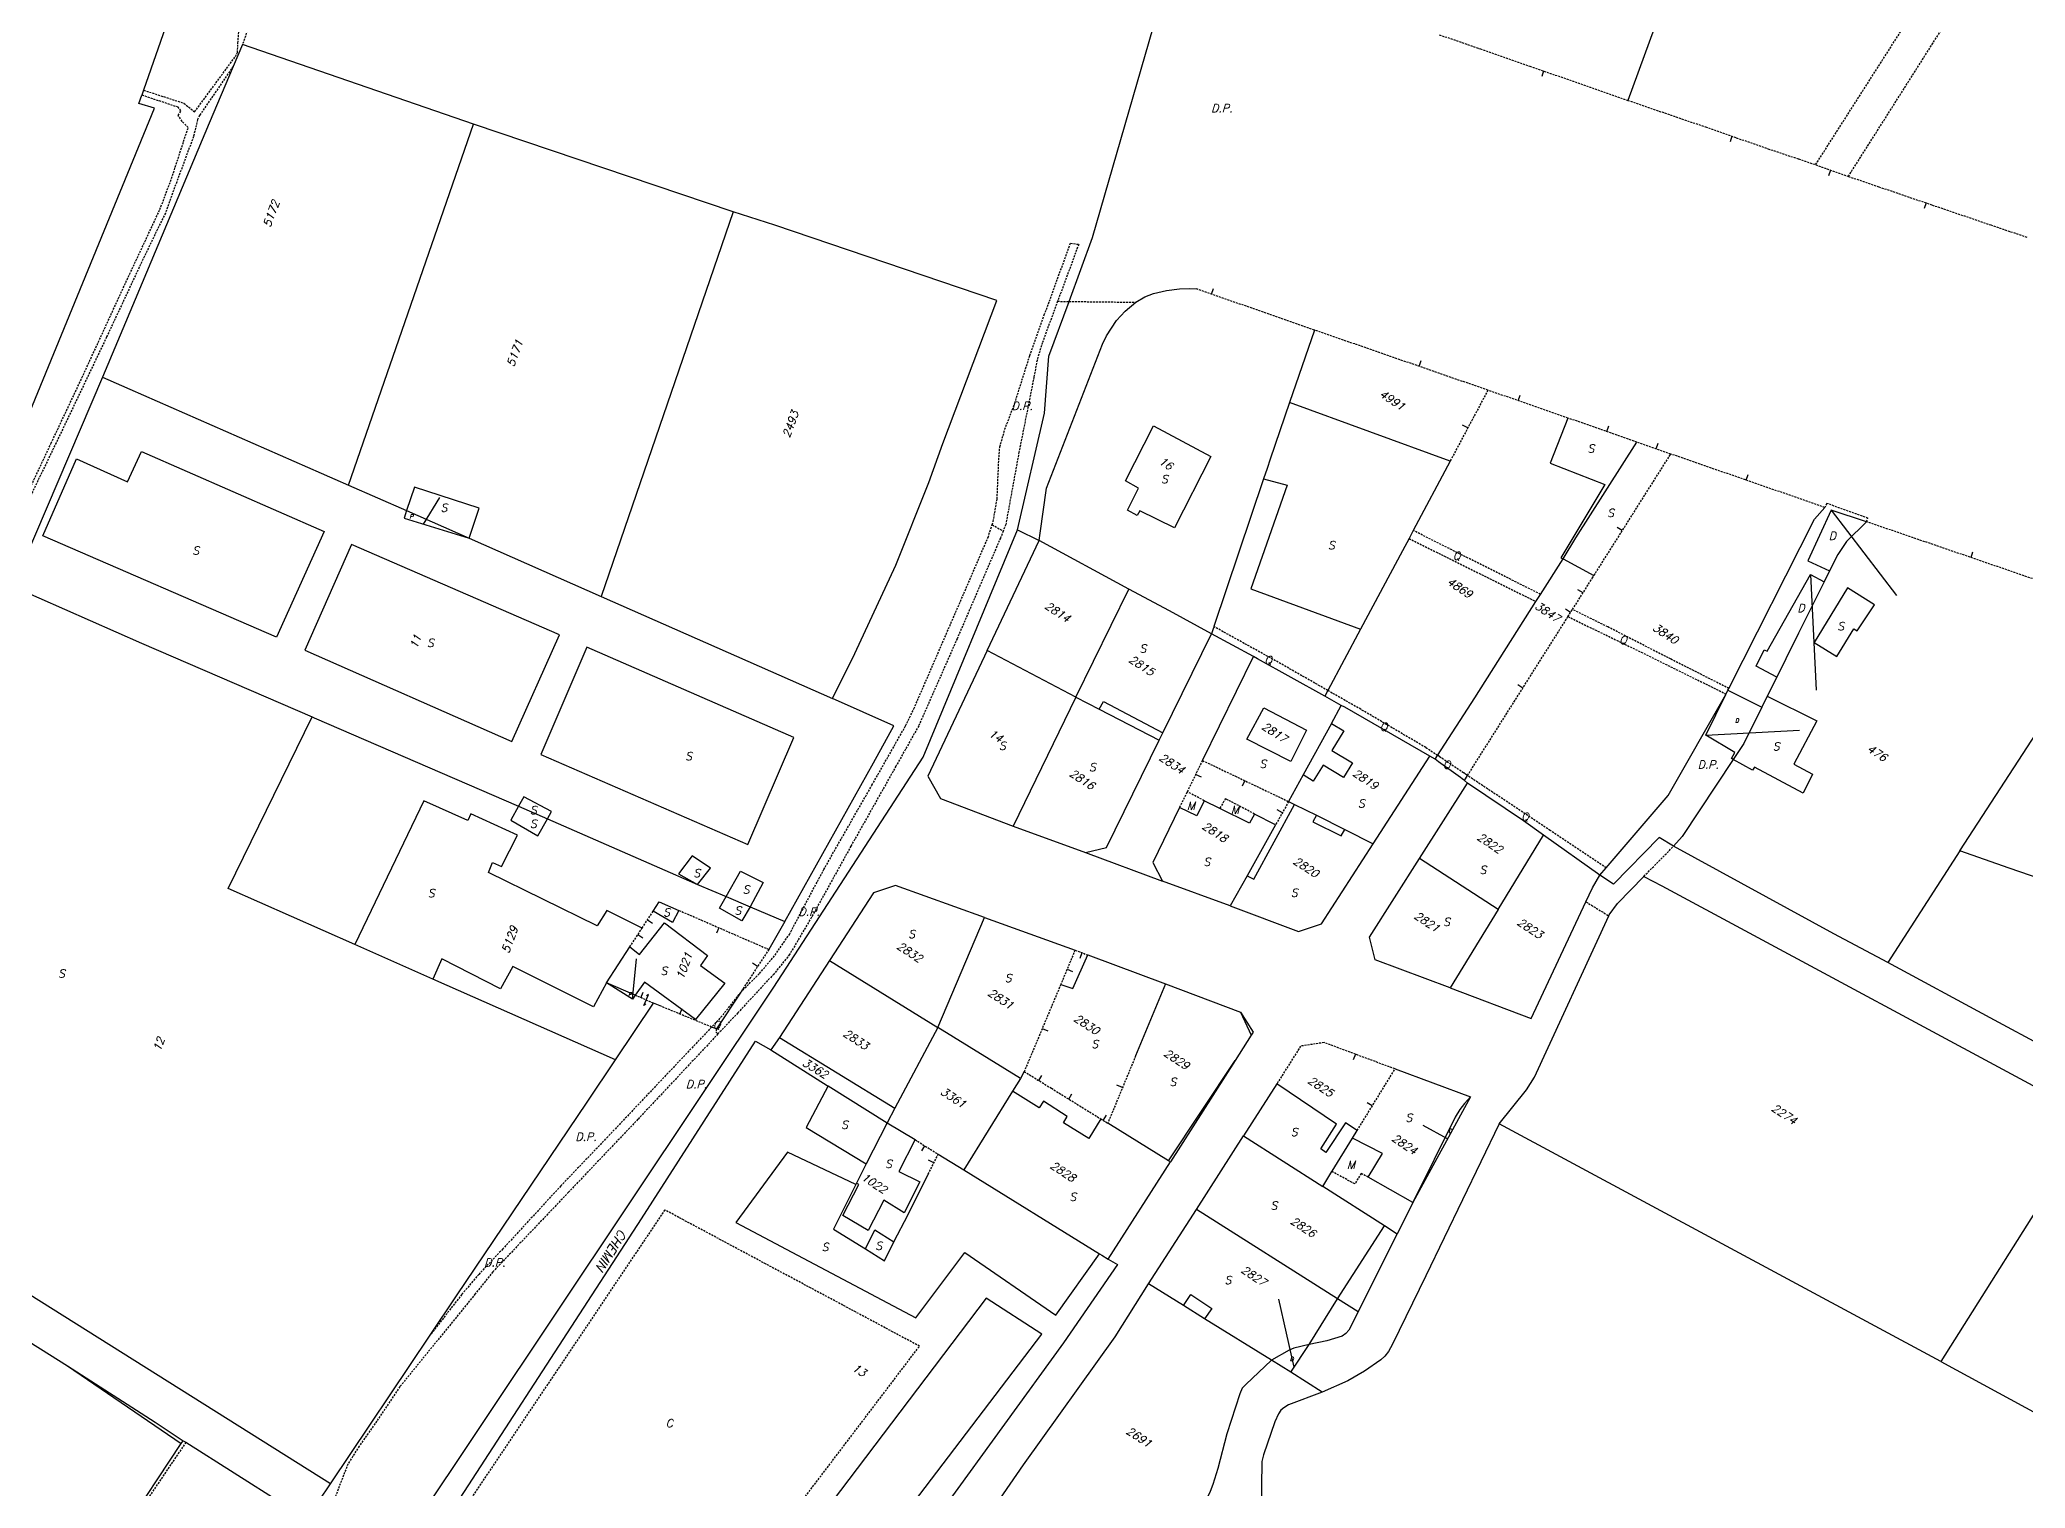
# Model space of a CAD drawing. Extents: x -334462 to -332769, y -29481 to -26664.
# Drawn here: x -333899.5 to -333651.3, y -27974.1 to -27793.1 of the extents above; entities that cross this region are included whole.
import ezdxf
from ezdxf.enums import TextEntityAlignment as Align

# ---------------------------------------------------------------- set-up
doc = ezdxf.new("R2010")
doc.units = 0
doc.header["$MEASUREMENT"] = 0
doc.linetypes.add('HIDDEN', pattern=[0.375, 0.25, -0.125])
for name, color, linetype in [('17', 7, 'CONTINUOUS'), ('18', 7, 'CONTINUOUS'), ('19', 7, 'CONTINUOUS'), ('DP$DIVIDING$LINE', 7, 'CONTINUOUS'), ('EASEMENT$BOUNDA$', 7, 'CONTINUOUS'), ('ENC$$ST$$A$$TEXT', 7, 'CONTINUOUS'), ('ENCRO$$AREA$TEXT', 7, 'CONTINUOUS'), ('ENCROACHED$WALL', 7, 'CONTINUOUS'), ('MAP$SHEET$BOUND$', 7, 'CONTINUOUS'), ('PARCEL$BOUNDARY', 7, 'CONTINUOUS'), ('PARCEL$NUMBER', 7, 'CONTINUOUS'), ('SECTION$$A$', 7, 'CONTINUOUS'), ('STREET$TEXT', 7, 'CONTINUOUS'), ('STRUC$$FOOTPRINT', 7, 'CONTINUOUS')]:
    doc.layers.add(name, color=color, linetype=linetype)
doc.styles.add('ITALICT', font='ITALICT', dxfattribs={"height": 0.2})

# ---------------------------------------------------------------- blocks, each defined once
blk = doc.blocks.new('HOOK')
at = {"layer": '19', "color": 7, "linetype": 'Continuous'}
for p, q in [((0, 0.75), (-0.17, 0.5)), ((0, 0), (0, 0.75)), ((0, -0.75), (0, 0)), ((0.17, -0.5), (0, -0.75))]:
    blk.add_line(p, q, dxfattribs=at)

msp = doc.modelspace()

# ---------------------------------------------------------------- linework, layer by layer
at = {"layer": '17', "color": 1, "linetype": 'Continuous'}
for p, q in [((-333754.98, -27884.9), (-333754.31, -27885.22)), ((-333748.86, -27885.68), (-333749.18, -27886.35)), ((-333744.15, -27889.69), (-333744.8, -27889.33)), ((-333823.51, -27903.09), (-333822.88, -27903.5)), ((-333814.6, -27904.06), (-333814.9, -27904.74)), ((-333824.7, -27904.91), (-333824.08, -27905.32)), ((-333764.13, -27924.05), (-333764.83, -27923.76)), ((-333770.85, -27925.48), (-333770.45, -27924.84)), ((-333732.91, -27926.34), (-333733.55, -27925.94)), ((-333788.87, -27931.31), (-333789.27, -27931.94))]:
    msp.add_line(p, q, dxfattribs=at)
at = {"layer": '18', "color": 1, "linetype": 'Continuous'}
for p, q in [((-333711.49, -27796.97), (-333711.73, -27797.67)), ((-333687.95, -27805.12), (-333688.19, -27805.83)), ((-333675.62, -27809.35), (-333675.87, -27810.06)), ((-333663.69, -27813.46), (-333663.93, -27814.17)), ((-333753.02, -27824.87), (-333752.77, -27824.16)), ((-333727.05, -27833.89), (-333726.8, -27833.18)), ((-333714.67, -27838.19), (-333714.43, -27837.48)), ((-333720.97, -27841.59), (-333721.64, -27841.24)), ((-333703.58, -27842.05), (-333703.33, -27841.34)), ((-333697.42, -27844.21), (-333697.17, -27843.5)), ((-333686.16, -27848.12), (-333685.91, -27847.41)), ((-333701.66, -27854.43), (-333702.29, -27854.03)), ((-333658.07, -27857.79), (-333657.83, -27857.08)), ((-333706.57, -27862.21), (-333707.2, -27861.81)), ((-333708.12, -27864.66), (-333708.75, -27864.26)), ((-333714.09, -27874.11), (-333714.73, -27873.71)), ((-333769.21, -27907.19), (-333769.47, -27907.89)), ((-333809.74, -27908.9), (-333810.37, -27908.49)), ((-333771.06, -27909.26), (-333770.37, -27909.55)), ((-333824.34, -27912.81), (-333824.04, -27912.13)), ((-333819.47, -27914.85), (-333819.19, -27914.15)), ((-333774.16, -27916.67), (-333773.47, -27916.96)), ((-333735.01, -27919.88), (-333735.28, -27920.58)), ((-333774.6, -27923.15), (-333774.21, -27922.52)), ((-333766.54, -27928.14), (-333766.14, -27927.5)), ((-333787.71, -27933.47), (-333788.39, -27933.13))]:
    msp.add_line(p, q, dxfattribs=at)
at = {"layer": 'DP$DIVIDING$LINE', "color": 30, "linetype": 'HIDDEN'}
for p, q in [((-333772.24, -27825.76), (-333770.82, -27825.78)), ((-333770.82, -27825.78), (-333762.45, -27825.88))]:
    msp.add_line(p, q, dxfattribs=at)
at = {"layer": 'DP$DIVIDING$LINE', "color": 2, "linetype": 'HIDDEN'}
for p, q in [((-333780.42, -27853.68), (-333779.05, -27854.48)), ((-333698.96, -27897.64), (-333695.26, -27893.88)), ((-333706.2, -27900.83), (-333703.36, -27902.57))]:
    msp.add_line(p, q, dxfattribs=at)
for points in [[(-333886.49, -27799.37), (-333881.46, -27801), (-333880.12, -27802.08), (-333875.02, -27795.15), (-333874.77, -27794.68), (-333874.7, -27793.5), (-333874.58, -27791.69), (-333874.96, -27790.49), (-333874.43, -27789.88), (-333874.03, -27791.14), (-333872.21, -27787.32), (-333870.6, -27784.21), (-333869.87, -27784.46), (-333872.92, -27790.13), (-333874.15, -27793.68)], [(-333875.31, -27796.41), (-333879.5, -27802.51), (-333879.75, -27803.04), (-333880.26, -27805.17), (-333882.36, -27810.84), (-333883.78, -27814.73), (-333886.73, -27820.83), (-333891.12, -27830.22), (-333897.43, -27843.45), (-333901.35, -27851.58)], [(-333901.79, -27851.46), (-333898.06, -27843.51), (-333894.2, -27835.32), (-333888.57, -27823.07), (-333884.46, -27814.29), (-333883, -27810.4), (-333880.93, -27804.05), (-333881.68, -27803.27), (-333882.17, -27802.52), (-333881.83, -27801.96), (-333882.16, -27801.51), (-333886.71, -27800)], [(-333780.42, -27853.68), (-333780.29, -27853.29), (-333779.81, -27850.49), (-333779.6, -27845.59), (-333779.47, -27843.96), (-333778.84, -27841.76), (-333777.6, -27838.5), (-333775.72, -27832.54), (-333773.91, -27827.47), (-333773.28, -27825.75), (-333770.63, -27818.5), (-333769.61, -27818.64), (-333772.24, -27825.76)], [(-333772.24, -27825.76), (-333774.16, -27830.94), (-333774.82, -27833.14), (-333775.21, -27835.27), (-333777.08, -27844.63), (-333778.73, -27853.68), (-333779.05, -27854.48)], [(-333671.14, -27853.31), (-333670.95, -27852.89), (-333676.08, -27851.02), (-333676.35, -27851.52)], [(-333779.05, -27854.48), (-333779.39, -27855.35), (-333784.81, -27867.94), (-333789.61, -27878.82), (-333792.45, -27883.86), (-333798.08, -27893.86), (-333802.83, -27902.44), (-333805.75, -27907.41), (-333807.73, -27909.85), (-333812.22, -27914.71), (-333814.7, -27917.34)], [(-333811.86, -27912.12), (-333809.5, -27909.78), (-333807.57, -27907.48), (-333805.77, -27904.89), (-333801.48, -27896.8), (-333795.45, -27886.24), (-333791.24, -27878.82), (-333790.21, -27876.69), (-333783.97, -27862.29), (-333780.94, -27855.27), (-333780.42, -27853.68)], [(-333815.49, -27916.48), (-333820.96, -27922.24), (-333828.48, -27930.2), (-333834.35, -27936.34), (-333841.6, -27944.22), (-333844.61, -27947.39), (-333846.73, -27949.9), (-333850.68, -27954.99)], [(-333814.9, -27916.72), (-333814.95, -27917.09), (-333814.7, -27917.34)], [(-333814.7, -27917.34), (-333818.61, -27921.51), (-333824.7, -27928), (-333833.38, -27937.12), (-333842.84, -27947.08), (-333845.04, -27949.83), (-333854.45, -27961.42), (-333857.35, -27965.74), (-333859.55, -27968.87), (-333860.97, -27971.11), (-333864.02, -27979.07), (-333866.38, -27983.48), (-333870.93, -27991.51), (-333871.62, -27992.59), (-333872.28, -27993.48), (-333873.47, -27994.6), (-333880.5, -28001.02), (-333881.66, -28001.8)]]:
    msp.add_lwpolyline(points, dxfattribs=at)
at = {"layer": 'EASEMENT$BOUNDA$', "color": 3, "linetype": 'HIDDEN'}
for p, q in [((-333711.88, -27862.39), (-333727.79, -27854.42)), ((-333728.32, -27855.41), (-333712.45, -27863.28)), ((-333753.93, -27888.19), (-333756.04, -27887.06)), ((-333881.22, -27968.38), (-333891.01, -27982.92))]:
    msp.add_line(p, q, dxfattribs=at)
for points in [[(-333688.34, -27874.15), (-333695.57, -27870.5), (-333703.47, -27866.46), (-333707.88, -27864.28)], [(-333738.47, -27874.42), (-333744.34, -27871.06), (-333752.72, -27866.42)], [(-333708.45, -27865.18), (-333699.32, -27869.61), (-333688.71, -27874.85)], [(-333724.75, -27882.53), (-333726.23, -27881.54), (-333734.35, -27876.76), (-333738.47, -27874.42)], [(-333721.01, -27885.04), (-333721.27, -27884.85), (-333721.5, -27884.7), (-333724.3, -27882.82), (-333724.51, -27882.68), (-333724.75, -27882.53)], [(-333703.67, -27896.58), (-333710.66, -27891.91), (-333721.01, -27885.04)], [(-333747.62, -27889.85), (-333751.28, -27887.93), (-333751.97, -27889.16)], [(-333811.86, -27912.12), (-333814.21, -27915.1), (-333815.49, -27916.48)], [(-333733.41, -27935.23), (-333734.29, -27934.78), (-333735.11, -27936.08), (-333737.96, -27934.54)], [(-333818.74, -27994.86), (-333789.51, -27956.37), (-333821.35, -27939.34), (-333846.67, -27977.03)]]:
    msp.add_lwpolyline(points, dxfattribs=at)
at = {"layer": 'ENC$$ST$$A$$TEXT', "color": 1, "linetype": 'Continuous'}
for p, q in [((-333851.51, -27853.6), (-333849.48, -27850.28)), ((-333691.23, -27879.99), (-333679.51, -27879.38)), ((-333825.4, -27913.01), (-333824.89, -27907.94)), ((-333723.5, -27930.45), (-333726.54, -27928.79)), ((-333742.69, -27958.99), (-333744.59, -27950.5))]:
    msp.add_line(p, q, dxfattribs=at)
at = {"layer": 'ENCRO$$AREA$TEXT', "color": 5, "linetype": 'Continuous'}
for p, q in [((-333675.57, -27851.87), (-333667.37, -27862.53)), ((-333678.13, -27859.91), (-333677.41, -27874.37))]:
    msp.add_line(p, q, dxfattribs=at)
at = {"layer": 'ENCROACHED$WALL', "color": 5, "linetype": 'Continuous'}
for points in [[(-333671.14, -27853.31), (-333675.57, -27851.87), (-333678.47, -27858.2), (-333675.74, -27859.45)], [(-333682.36, -27872.75), (-333684.93, -27871.38), (-333683.91, -27869.32), (-333683.54, -27869.48), (-333678.13, -27859.91), (-333676.43, -27860.84)]]:
    msp.add_lwpolyline(points, dxfattribs=at)
at = {"layer": 'MAP$SHEET$BOUND$', "color": 6, "linetype": 'Continuous'}
msp.add_line((-333777.28, -27854.34), (-333774.55, -27855.67), dxfattribs=at)
for points in [[(-333770.82, -27825.78), (-333767.89, -27817.8), (-333743.01, -27731.7), (-333743.4, -27727.81)], [(-333777.28, -27854.34), (-333773.87, -27839.74), (-333773.33, -27832.6), (-333770.82, -27825.78)], [(-333873.31, -28010.77), (-333862.22, -27993.1), (-333807.7, -27911.49), (-333789.07, -27882.74), (-333777.28, -27854.34)], [(-333695.26, -27893.88), (-333697.03, -27892.78), (-333702.77, -27898.61), (-333704.46, -27897.49)]]:
    msp.add_lwpolyline(points, dxfattribs=at)
at = {"layer": 'PARCEL$BOUNDARY', "color": 7, "linetype": 'Continuous'}
for p, q in [((-333683.8, -27753.74), (-333700.98, -27800.64)), ((-333874.15, -27793.68), (-333875.31, -27796.41)), ((-333845.26, -27803.63), (-333874.15, -27793.68)), ((-333886.49, -27799.37), (-333886.71, -27800)), ((-333860.89, -27848.73), (-333845.26, -27803.63)), ((-333812.81, -27814.56), (-333845.26, -27803.63)), ((-333812.81, -27814.56), (-333829.29, -27862.64)), ((-333740.15, -27829.35), (-333743.24, -27838.4)), ((-333891.62, -27835.24), (-333902.79, -27861.4)), ((-333891.62, -27835.24), (-333860.89, -27848.73)), ((-333723.18, -27845.74), (-333727.79, -27854.42)), ((-333860.89, -27848.73), (-333853.62, -27851.93)), ((-333746.5, -27847.94), (-333752.72, -27866.42)), ((-333853.62, -27851.93), (-333845.81, -27855.37)), ((-333727.79, -27854.42), (-333728.32, -27855.41)), ((-333845.81, -27855.37), (-333829.29, -27862.64)), ((-333781.05, -27869.39), (-333774.55, -27855.67)), ((-333711.88, -27862.39), (-333709.07, -27857.95)), ((-333675.74, -27859.45), (-333676.43, -27860.84)), ((-333829.29, -27862.64), (-333800.38, -27875.41)), ((-333769.98, -27875.24), (-333763.34, -27861.74)), ((-333712.45, -27863.28), (-333711.88, -27862.39)), ((-333659.45, -27894.46), (-333639.74, -27864.08)), ((-333759.11, -27879.71), (-333753.03, -27867.32)), ((-333734.38, -27866.76), (-333738.47, -27874.42)), ((-333769.98, -27875.24), (-333781.05, -27869.39)), ((-333754.14, -27883.16), (-333747.74, -27870.18)), ((-333738.47, -27874.42), (-333738.85, -27875.12)), ((-333688.46, -27874.38), (-333688.34, -27874.15)), ((-333682.36, -27872.75), (-333683.54, -27875.11)), ((-333769.98, -27875.24), (-333777.8, -27891.36)), ((-333769.98, -27875.24), (-333767.06, -27876.74)), ((-333767.06, -27876.74), (-333759.56, -27880.61)), ((-333737.99, -27878.52), (-333736.78, -27876.27)), ((-333683.54, -27875.11), (-333684.22, -27876.48)), ((-333759.56, -27880.61), (-333759.11, -27879.71)), ((-333737.99, -27878.52), (-333741.55, -27884.97)), ((-333741.55, -27884.97), (-333743.37, -27888.29)), ((-333732.8, -27893.56), (-333725.73, -27882.61)), ((-333725.06, -27883.01), (-333724.75, -27882.53)), ((-333727.02, -27895.42), (-333721, -27885.99)), ((-333721.4, -27885.65), (-333721.01, -27885.04)), ((-333839.65, -27888.88), (-333836.03, -27890.46)), ((-333743.37, -27888.29), (-333742.63, -27888.66)), ((-333742.63, -27888.66), (-333739.89, -27890.01)), ((-333777.8, -27891.36), (-333768.74, -27894.67)), ((-333744.99, -27891.2), (-333748.55, -27897.58)), ((-333739.89, -27890.01), (-333736.36, -27891.78)), ((-333736.36, -27891.78), (-333732.8, -27893.56)), ((-333768.74, -27894.67), (-333759.12, -27898.24)), ((-333717.16, -27901.77), (-333711.51, -27892.48)), ((-333659.45, -27894.46), (-333668.48, -27908.43)), ((-333717.16, -27901.77), (-333727.02, -27895.42)), ((-333704.46, -27897.49), (-333703.67, -27896.58)), ((-333817.26, -27898.68), (-333813.69, -27900.18)), ((-333750.67, -27901.33), (-333759.12, -27898.24)), ((-333748.55, -27897.58), (-333750.67, -27901.33)), ((-333813.69, -27900.18), (-333810.68, -27901.45)), ((-333810.68, -27901.45), (-333806.34, -27903.28)), ((-333717.16, -27901.77), (-333723.17, -27911.57)), ((-333806.34, -27903.28), (-333808.34, -27906.78)), ((-333787.22, -27916.55), (-333781.37, -27902.79)), ((-333781.37, -27902.79), (-333770.07, -27906.87)), ((-333850.34, -27910.48), (-333860.09, -27906.18)), ((-333828.64, -27910.94), (-333825.72, -27906.47)), ((-333800.75, -27908.14), (-333807.02, -27917.77)), ((-333800.75, -27908.14), (-333787.22, -27916.55)), ((-333768.48, -27907.46), (-333758.75, -27911.08)), ((-333827.5, -27920.57), (-333850.34, -27910.48)), ((-333825.07, -27912.49), (-333828.64, -27910.94)), ((-333811.86, -27912.12), (-333814.9, -27916.72)), ((-333758.75, -27911.08), (-333762.49, -27920.08)), ((-333758.75, -27911.08), (-333749.39, -27914.62)), ((-333827.5, -27920.57), (-333822.76, -27913.5)), ((-333821.71, -27913.93), (-333822.76, -27913.5)), ((-333814.9, -27916.72), (-333815.49, -27916.48)), ((-333787.22, -27916.55), (-333792.59, -27926.61)), ((-333776.88, -27922.9), (-333787.22, -27916.55)), ((-333807.02, -27917.77), (-333808.08, -27919.31)), ((-333807.02, -27917.77), (-333792.59, -27926.61)), ((-333748.03, -27917.5), (-333750.04, -27920.66)), ((-333776.42, -27922.03), (-333776.88, -27922.9)), ((-333750.04, -27920.66), (-333758.15, -27933.33)), ((-333730.07, -27921.72), (-333720.64, -27925.22)), ((-333800.94, -27923.84), (-333793.57, -27928.47)), ((-333777.87, -27924.49), (-333783.96, -27934.32)), ((-333776.88, -27922.9), (-333777.87, -27924.49)), ((-333744.83, -27923.56), (-333749.01, -27930.06)), ((-333792.59, -27926.61), (-333793.57, -27928.47)), ((-333793.57, -27928.47), (-333796.16, -27933.57)), ((-333793.57, -27928.47), (-333790.07, -27930.55)), ((-333758.39, -27933.19), (-333765.97, -27928.49)), ((-333735.38, -27930.36), (-333734.79, -27929.4)), ((-333661.85, -27958.27), (-333717.07, -27928.58)), ((-333642.69, -27927.91), (-333661.85, -27958.27)), ((-333754.89, -27939.3), (-333749.01, -27930.06)), ((-333749.01, -27930.06), (-333739.1, -27936.39)), ((-333787.17, -27932.38), (-333783.96, -27934.32)), ((-333783.96, -27934.32), (-333767, -27944.82)), ((-333765.93, -27945.49), (-333758.15, -27933.33)), ((-333758.15, -27933.33), (-333758.39, -27933.19)), ((-333739.1, -27936.39), (-333737.96, -27934.54)), ((-333797.38, -27935.99), (-333797.47, -27936.16)), ((-333731.39, -27941.33), (-333739.1, -27936.39)), ((-333760.89, -27948.58), (-333754.89, -27939.3)), ((-333737.24, -27950.46), (-333754.89, -27939.3)), ((-333727.86, -27938.41), (-333729.79, -27942.35)), ((-333729.79, -27942.35), (-333731.39, -27941.33)), ((-333734.69, -27952.08), (-333729.79, -27942.35)), ((-333756.53, -27951.29), (-333760.89, -27948.58)), ((-333753.88, -27952.94), (-333756.53, -27951.29)), ((-333734.69, -27952.08), (-333737.24, -27950.46)), ((-333903.11, -27954.36), (-333896.01, -27958.81)), ((-333745.51, -27958.12), (-333753.88, -27952.94)), ((-333863.14, -27973.58), (-333850.68, -27954.99)), ((-333743.11, -27959.63), (-333745.51, -27958.12)), ((-333661.85, -27958.27), (-333639.36, -27970.5)), ((-333739.16, -27962.11), (-333743.11, -27959.63)), ((-333895.85, -27989.78), (-333881.79, -27968.55)), ((-333881.79, -27968.55), (-333881.54, -27968.18)), ((-333881.54, -27968.18), (-333881.22, -27968.38)), ((-333881.22, -27968.38), (-333869.12, -27976.04)), ((-333866.04, -27977.92), (-333863.14, -27973.58))]:
    msp.add_line(p, q, dxfattribs=at)
at = {"layer": 'PARCEL$BOUNDARY', "color": 2, "linetype": 'HIDDEN'}
for p, q in [((-333677.49, -27808.68), (-333649.82, -27765.37)), ((-333673.4, -27810.15), (-333645.88, -27766.77)), ((-333677.49, -27808.68), (-333673.4, -27810.15)), ((-333740.15, -27829.35), (-333754.86, -27824.22)), ((-333718.46, -27836.87), (-333740.15, -27829.35)), ((-333718.46, -27836.87), (-333723.18, -27845.74)), ((-333708.46, -27840.35), (-333718.46, -27836.87)), ((-333699.84, -27843.35), (-333708.46, -27840.35)), ((-333705.2, -27860.04), (-333695.6, -27844.85)), ((-333695.6, -27844.85), (-333699.84, -27843.35)), ((-333676.35, -27851.52), (-333695.6, -27844.85)), ((-333639.74, -27864.08), (-333671.14, -27853.31)), ((-333708.45, -27865.18), (-333707.88, -27864.28)), ((-333721.01, -27885.04), (-333708.45, -27865.18)), ((-333754.14, -27883.16), (-333756.04, -27887.06)), ((-333754.14, -27883.16), (-333743.37, -27888.29)), ((-333743.37, -27888.29), (-333744.99, -27891.2)), ((-333824.17, -27904.1), (-333822.79, -27901.98)), ((-333819.58, -27901.89), (-333808.34, -27906.78)), ((-333825.72, -27906.47), (-333824.17, -27904.1)), ((-333808.34, -27906.78), (-333811.86, -27912.12)), ((-333770.07, -27906.87), (-333771.85, -27911.16)), ((-333770.07, -27906.87), (-333768.48, -27907.46)), ((-333771.85, -27911.16), (-333776.42, -27922.03)), ((-333822.76, -27913.5), (-333825.07, -27912.49)), ((-333815.49, -27916.48), (-333821.71, -27913.93)), ((-333762.49, -27920.08), (-333765.97, -27928.49)), ((-333734.79, -27929.4), (-333730.07, -27921.72)), ((-333766.85, -27927.95), (-333765.97, -27928.49)), ((-333790.07, -27930.55), (-333787.17, -27932.38)), ((-333788.42, -27934.88), (-333787.17, -27932.38))]:
    msp.add_line(p, q, dxfattribs=at)
at = {"layer": 'PARCEL$BOUNDARY', "color": 7, "linetype": 'Continuous'}
for points in [[(-333923.3, -27777.13), (-333883.47, -27790.66), (-333886.49, -27799.37)], [(-333875.31, -27796.41), (-333878.32, -27803.48), (-333887.55, -27825.54), (-333891.62, -27835.24)], [(-333985.12, -27820.81), (-333909.94, -27846.02), (-333908.81, -27846.05), (-333907.11, -27845.94), (-333905.39, -27845.33), (-333904.92, -27845.11), (-333903.61, -27844.19), (-333902.7, -27843.35), (-333901.7, -27842.05), (-333885.13, -27801.63), (-333887.08, -27801.05), (-333886.71, -27800)], [(-333800.38, -27875.41), (-333797.59, -27869.77), (-333792.48, -27858.75), (-333788.36, -27848.42), (-333786.59, -27843.55), (-333779.85, -27825.67), (-333807.61, -27816.25), (-333812.81, -27814.56)], [(-333762.45, -27825.88), (-333761.34, -27825.22), (-333760.26, -27824.8), (-333758.64, -27824.4), (-333757.01, -27824.21), (-333755.72, -27824.17), (-333754.86, -27824.22)], [(-333774.55, -27855.67), (-333774.43, -27854.76), (-333773.64, -27849.11), (-333766.63, -27831.1), (-333766.14, -27830.09), (-333764.87, -27828.15), (-333763.82, -27827), (-333762.45, -27825.88)], [(-333743.24, -27838.4), (-333745.67, -27845.51), (-333746.06, -27846.67), (-333746.5, -27847.94)], [(-333709.07, -27857.95), (-333707.45, -27855.32), (-333699.84, -27843.35)], [(-333688.34, -27874.15), (-333677.65, -27852.98), (-333676.35, -27851.52)], [(-333671.14, -27853.31), (-333673.65, -27855.8), (-333674.73, -27857.41), (-333675.74, -27859.45)], [(-333728.32, -27855.41), (-333729.13, -27856.95), (-333734.38, -27866.76)], [(-333902.79, -27861.4), (-333886.75, -27868.48), (-333865.43, -27877.72)], [(-333676.43, -27860.84), (-333679.62, -27867.23), (-333681.23, -27870.47), (-333682.36, -27872.75)], [(-333724.75, -27882.53), (-333720.11, -27875.34), (-333712.45, -27863.28)], [(-333752.72, -27866.42), (-333752.78, -27866.58), (-333753.03, -27867.32)], [(-333781.05, -27869.39), (-333788.45, -27885.12), (-333786.9, -27887.92), (-333777.8, -27891.36)], [(-333703.67, -27896.58), (-333695.91, -27887.53), (-333688.73, -27874.9), (-333688.71, -27874.85)], [(-333688.71, -27874.85), (-333688.62, -27874.7), (-333688.46, -27874.38)], [(-333806.34, -27903.28), (-333795.25, -27883.45), (-333792.71, -27878.82), (-333800.38, -27875.41)], [(-333684.22, -27876.48), (-333686.48, -27881.02), (-333687.82, -27883.05)], [(-333860.09, -27906.18), (-333875.93, -27899.18), (-333865.43, -27877.72)], [(-333865.43, -27877.72), (-333865.18, -27877.83), (-333839.65, -27888.88)], [(-333768.74, -27894.67), (-333766.14, -27894.03), (-333759.56, -27880.61)], [(-333687.82, -27883.05), (-333694.17, -27892.67), (-333695.26, -27893.88)], [(-333757, -27889.02), (-333760.36, -27895.9), (-333759.12, -27898.24)], [(-333836.03, -27890.46), (-333820.66, -27897.18), (-333817.26, -27898.68)], [(-333750.67, -27901.33), (-333742.15, -27904.55), (-333739.24, -27903.56), (-333732.8, -27893.56)], [(-333629.03, -27904.94), (-333653.32, -27896.61), (-333659.45, -27894.46)], [(-333723.17, -27911.57), (-333732.54, -27908.08), (-333733.25, -27905.24), (-333727.02, -27895.42)], [(-333781.37, -27902.79), (-333792.51, -27898.78), (-333795.28, -27899.71), (-333800.75, -27908.14)], [(-333706.2, -27900.83), (-333705.37, -27899.07), (-333704.46, -27897.49)], [(-333703.36, -27902.57), (-333703.31, -27902.46), (-333702.25, -27901.04), (-333698.96, -27897.64)], [(-333698.96, -27897.64), (-333696.71, -27898.84), (-333642.69, -27927.91)], [(-333822.79, -27901.98), (-333822.04, -27900.82), (-333819.58, -27901.89)], [(-333723.17, -27911.57), (-333713.03, -27915.4), (-333706.2, -27900.83)], [(-333717.07, -27928.58), (-333713.63, -27924.34), (-333712.63, -27922.74), (-333703.36, -27902.57)], [(-333749.39, -27914.62), (-333747.78, -27917.11), (-333748.03, -27917.5)], [(-333853.35, -27985.87), (-333853.63, -27985.71), (-333824.26, -27940.44), (-333809.99, -27918.24), (-333808.08, -27919.31)], [(-333808.08, -27919.31), (-333801.06, -27923.77), (-333800.94, -27923.84)], [(-333850.68, -27954.99), (-333847.38, -27950.06), (-333831.05, -27925.88), (-333827.5, -27920.57)], [(-333720.64, -27925.22), (-333721.38, -27926.05), (-333721.96, -27926.8), (-333722.53, -27927.75), (-333727.86, -27938.41)], [(-333717.07, -27928.58), (-333726.22, -27947.57), (-333730.37, -27956.11), (-333730.89, -27957.02), (-333731.33, -27957.6), (-333731.83, -27958.08), (-333733.87, -27959.5), (-333735.95, -27960.68), (-333739.16, -27962.11)], [(-333737.96, -27934.54), (-333737.92, -27934.49), (-333735.38, -27930.36)], [(-333796.16, -27933.57), (-333796.24, -27933.73), (-333797.38, -27935.99)], [(-333797.47, -27936.16), (-333797.58, -27936.39), (-333800.25, -27941.74), (-333796.24, -27944.2)], [(-333792.7, -27943.31), (-333790.93, -27939.89), (-333788.42, -27934.88)], [(-333796.24, -27944.2), (-333793.88, -27945.71), (-333792.7, -27943.31)], [(-333765.93, -27945.49), (-333764.75, -27946.15), (-333771.49, -27955.94), (-333786.28, -27976.27), (-333798.44, -27991.87)], [(-333767, -27944.82), (-333766.73, -27944.99), (-333765.93, -27945.49)], [(-333782.34, -27979.84), (-333780.68, -27977.23), (-333776.49, -27971.22), (-333765.04, -27955.2), (-333760.89, -27948.58)], [(-333734.69, -27952.08), (-333735.85, -27954.36), (-333736.21, -27954.78), (-333736.66, -27955.1), (-333738.58, -27955.68), (-333740.81, -27956.17)], [(-333740.81, -27956.17), (-333742.71, -27956.61), (-333743.32, -27956.85), (-333745.51, -27958.12)], [(-333896.01, -27958.81), (-333885.05, -27965.88), (-333881.54, -27968.18)], [(-333745.51, -27958.12), (-333748.73, -27961.14), (-333749.16, -27961.63), (-333749.46, -27962.31), (-333751.11, -27967.31), (-333752.22, -27971.65), (-333752.84, -27973.65), (-333753.17, -27974.55), (-333754.52, -27977.28), (-333755.47, -27978.81), (-333756.1, -27979.64), (-333756.88, -27980.48), (-333757.61, -27981.05), (-333758.68, -27981.67), (-333759.19, -27981.82), (-333759.79, -27981.81), (-333778.45, -27977.41), (-333779.04, -27977.39), (-333779.43, -27977.46), (-333779.89, -27977.71), (-333782.34, -27979.84)], [(-333739.16, -27962.11), (-333743.39, -27963.71), (-333743.98, -27964.06), (-333744.33, -27964.38), (-333744.63, -27964.83), (-333745.08, -27965.81), (-333746.52, -27969.97), (-333746.72, -27970.79), (-333746.78, -27977.01)]]:
    msp.add_lwpolyline(points, dxfattribs=at)
at = {"layer": 'PARCEL$BOUNDARY', "color": 2, "linetype": 'HIDDEN'}
for points in [[(-333724.54, -27792.44), (-333719.4, -27794.2), (-333713.23, -27796.36), (-333700.98, -27800.64)], [(-333700.98, -27800.64), (-333691.25, -27803.97), (-333687.42, -27805.31), (-333683.45, -27806.69), (-333679.63, -27807.97), (-333677.49, -27808.68)], [(-333673.4, -27810.15), (-333669.6, -27811.44), (-333662.91, -27813.73), (-333655.6, -27816.21), (-333650.99, -27817.78)], [(-333707.88, -27864.28), (-333705.41, -27860.38), (-333705.2, -27860.04)], [(-333756.04, -27887.06), (-333756.08, -27887.15), (-333757, -27889.02)], [(-333730.07, -27921.72), (-333738.92, -27918.42), (-333741.87, -27918.86), (-333744.83, -27923.56)], [(-333776.42, -27922.03), (-333773.03, -27924.13), (-333766.85, -27927.95)]]:
    msp.add_lwpolyline(points, dxfattribs=at)
at = {"layer": 'SECTION$$A$', "color": 7, "linetype": 'Continuous'}
for p, q in [((-333763.34, -27861.74), (-333774.55, -27855.67)), ((-333747.74, -27870.18), (-333753.03, -27867.32)), ((-333736.78, -27876.27), (-333738.85, -27875.12)), ((-333725.06, -27883.01), (-333725.73, -27882.61)), ((-333721, -27885.99), (-333721.4, -27885.65)), ((-333704.46, -27897.49), (-333711.51, -27892.48))]:
    msp.add_line(p, q, dxfattribs=at)
for points in [[(-333753.03, -27867.32), (-333758.28, -27864.47), (-333763.34, -27861.74)], [(-333738.85, -27875.12), (-333747.27, -27870.44), (-333747.74, -27870.18)], [(-333725.73, -27882.61), (-333736.34, -27876.51), (-333736.78, -27876.27)], [(-333721.4, -27885.65), (-333721.66, -27885.46), (-333721.89, -27885.29), (-333724.63, -27883.32), (-333724.83, -27883.18), (-333725.06, -27883.01)], [(-333711.51, -27892.48), (-333714, -27890.71), (-333721, -27885.99)], [(-333668.48, -27908.43), (-333675.2, -27904.82), (-333695.26, -27893.88)], [(-333640.96, -27923.25), (-333641.43, -27923), (-333655.67, -27915.33), (-333668.48, -27908.43)]]:
    msp.add_lwpolyline(points, dxfattribs=at)
at = {"layer": 'STRUC$$FOOTPRINT', "color": 1, "linetype": 'Continuous'}
for p, q in [((-333723.18, -27845.74), (-333743.24, -27838.4)), ((-333760.24, -27841.33), (-333753.11, -27845.15)), ((-333869.87, -27867.73), (-333899.08, -27855.08)), ((-333709.07, -27857.95), (-333705.2, -27860.04)), ((-333670.13, -27863.69), (-333673.49, -27861.57)), ((-333866.34, -27869.37), (-333840.48, -27880.79)), ((-333831.09, -27869), (-333836.84, -27882.39)), ((-333688.46, -27874.38), (-333684.22, -27876.48)), ((-333748.6, -27880.49), (-333746.48, -27876.58)), ((-333751.97, -27889.16), (-333753.93, -27888.19)), ((-333744.99, -27891.2), (-333747.62, -27889.85)), ((-333817.26, -27898.68), (-333815.64, -27896.6)), ((-333749.39, -27914.62), (-333748.03, -27917.5)), ((-333758.39, -27933.19), (-333750.04, -27920.66)), ((-333720.64, -27925.22), (-333727.86, -27938.41)), ((-333727.86, -27938.41), (-333733.41, -27935.23)), ((-333737.24, -27950.46), (-333731.39, -27941.33)), ((-333740.81, -27956.17), (-333737.24, -27950.46)), ((-333743.11, -27959.63), (-333740.81, -27956.17)), ((-333896.01, -27958.81), (-333881.79, -27968.55))]:
    msp.add_line(p, q, dxfattribs=at)
for points in [[(-333753.11, -27845.15), (-333757.62, -27854.09), (-333761.96, -27851.94), (-333762.29, -27852.52), (-333763.51, -27851.87), (-333762.12, -27849.1), (-333763.76, -27848.21), (-333760.24, -27841.33)], [(-333708.46, -27840.35), (-333710.67, -27845.98), (-333703.84, -27848.65), (-333709.34, -27857.82), (-333709.07, -27857.95)], [(-333899.08, -27855.08), (-333894.87, -27845.46), (-333888.53, -27848.33), (-333886.77, -27844.52), (-333863.94, -27854.55), (-333869.87, -27867.73)], [(-333845.81, -27855.37), (-333844.55, -27851.63), (-333852.63, -27848.99), (-333853.62, -27851.93)], [(-333746.5, -27847.94), (-333743.53, -27848.75), (-333748.08, -27861.7), (-333734.38, -27866.76)], [(-333853.62, -27851.93), (-333853.93, -27852.85), (-333845.81, -27855.37)], [(-333840.48, -27880.79), (-333834.53, -27867.44), (-333860.51, -27856.14), (-333866.34, -27869.37)], [(-333673.49, -27861.57), (-333677.66, -27868.43), (-333674.84, -27870.17), (-333672.73, -27866.71), (-333672.29, -27866.96), (-333670.13, -27863.69)], [(-333836.84, -27882.39), (-333810.97, -27893.65), (-333805.2, -27880.3), (-333831.09, -27869)], [(-333687.82, -27883.05), (-333688.01, -27882.93), (-333687.59, -27882.16), (-333691.23, -27879.99), (-333688.72, -27874.9), (-333688.46, -27874.38)], [(-333767.06, -27876.74), (-333766.5, -27875.79), (-333759.11, -27879.71)], [(-333746.48, -27876.58), (-333741.12, -27879.36), (-333743.09, -27883.27), (-333748.6, -27880.49)], [(-333683.54, -27875.11), (-333677.34, -27878.21), (-333680.21, -27883.6), (-333677.88, -27884.87), (-333679.06, -27887.25), (-333685.15, -27883.99), (-333685.38, -27884.37), (-333687.82, -27883.05)], [(-333737.99, -27878.52), (-333736.47, -27879.46), (-333737.95, -27881.89), (-333735.38, -27883.46), (-333736.52, -27885.28), (-333739.05, -27883.74), (-333740.29, -27885.73), (-333741.55, -27884.97)], [(-333824.17, -27904.1), (-333828.58, -27901.91), (-333829.79, -27903.83), (-333843.38, -27897.18), (-333842.9, -27895.92), (-333841.75, -27896.4), (-333839.76, -27892.51), (-333845.58, -27889.83), (-333845.95, -27890.67), (-333851.46, -27888.2), (-333860.09, -27906.18)], [(-333839.65, -27888.88), (-333840.6, -27890.63), (-333837.23, -27892.57), (-333836.03, -27890.46)], [(-333836.03, -27890.46), (-333835.51, -27889.54), (-333838.97, -27887.71), (-333839.65, -27888.88)], [(-333753.93, -27888.19), (-333754.84, -27890.06), (-333757, -27889.02)], [(-333747.62, -27889.85), (-333748.25, -27891.01), (-333751.97, -27889.16)], [(-333748.55, -27897.58), (-333747.73, -27897.98), (-333742.63, -27888.66)], [(-333863.14, -27973.58), (-333931.4, -27930.71), (-333929.49, -27927.39), (-333929.91, -27927.13), (-333928.12, -27923.83), (-333928.45, -27923.47), (-333926.52, -27920.09), (-333927.01, -27919.83), (-333925.19, -27916.54), (-333925.56, -27916.22), (-333923.77, -27912.99), (-333924.07, -27912.83), (-333922.1, -27909.34), (-333922.58, -27909.02), (-333920.68, -27905.83), (-333921.03, -27905.46), (-333919.32, -27902.5), (-333919.54, -27902.27), (-333917.71, -27898.88), (-333918.02, -27898.49), (-333916.32, -27895.28), (-333916.54, -27894.93), (-333914.82, -27891.75), (-333915.39, -27891.47)], [(-333739.89, -27890.01), (-333740.34, -27890.82), (-333736.81, -27892.58), (-333736.36, -27891.78)], [(-333815.64, -27896.6), (-333817.91, -27895.07), (-333819.63, -27897.33), (-333817.26, -27898.68)], [(-333813.69, -27900.18), (-333811.9, -27896.98), (-333809.07, -27898.41), (-333810.68, -27901.45)], [(-333819.58, -27901.89), (-333820.38, -27903.4), (-333822.79, -27901.98)], [(-333810.68, -27901.45), (-333811.7, -27903.22), (-333814.49, -27901.62), (-333813.69, -27900.18)], [(-333825.72, -27906.47), (-333824.49, -27907.41), (-333821.38, -27903.47), (-333816.02, -27907.52), (-333816.9, -27908.79), (-333813.83, -27910.99), (-333817.5, -27915.53), (-333823.88, -27910.85), (-333825.07, -27912.49)], [(-333828.64, -27910.94), (-333830.26, -27913.97), (-333840.33, -27908.89), (-333841.89, -27911.69), (-333849.23, -27907.97), (-333850.34, -27910.48)], [(-333771.85, -27911.16), (-333770.36, -27911.67), (-333768.48, -27907.46)], [(-333825.07, -27912.49), (-333825.4, -27913.01), (-333828.64, -27910.94)], [(-333800.94, -27923.84), (-333803.69, -27929.04), (-333796.16, -27933.57)], [(-333766.85, -27927.95), (-333768.34, -27930.43), (-333771.53, -27928.46), (-333771.07, -27927.66), (-333774.03, -27925.75), (-333774.54, -27926.58), (-333777.87, -27924.49)], [(-333734.79, -27929.4), (-333736.27, -27928.46), (-333738.71, -27932.15), (-333739.36, -27931.7), (-333737.37, -27928.63), (-333744.83, -27923.56)], [(-333797.47, -27936.16), (-333806.01, -27932.11), (-333812.47, -27940.93), (-333789.97, -27952.84), (-333783.84, -27944.66), (-333772.48, -27952.49), (-333767, -27944.82)], [(-333790.07, -27930.55), (-333792.09, -27934.55), (-333789.46, -27935.83), (-333791.42, -27939.72), (-333793.96, -27938.13), (-333795.93, -27941.89), (-333799.11, -27940.03), (-333797.1, -27936.14), (-333797.38, -27935.99)], [(-333733.41, -27935.23), (-333731.65, -27932.28), (-333735.38, -27930.36)], [(-333796.24, -27944.2), (-333795.11, -27941.84), (-333792.7, -27943.31)], [(-333807.62, -27998.78), (-333774.23, -27954.85), (-333781.16, -27950.37), (-333814.46, -27994.33)], [(-333756.53, -27951.29), (-333755.61, -27949.92), (-333752.97, -27951.65), (-333753.88, -27952.94)]]:
    msp.add_lwpolyline(points, dxfattribs=at)

# ---------------------------------------------------------------- block references
at = {"layer": '19', "color": 7, "linetype": 'Continuous', "xscale": 0.9999992335312183, "yscale": 0.9999992335312183, "rotation": 336.4614452934983}
msp.add_blockref('HOOK', (-333823.68, -27913.1), dxfattribs=at)

# ---------------------------------------------------------------- texts
at = {"layer": 'DP$DIVIDING$LINE', "color": 2, "linetype": 'Continuous', "style": 'ITALICT'}
for p in [(-333751.71, -27801.61), (-333817.38, -27923.61), (-333831.19, -27930.19)]:
    msp.add_text('D.P.', height=1, dxfattribs=at).set_placement(p, align=Align.MIDDLE)
at = {"layer": 'DP$DIVIDING$LINE', "color": 4, "linetype": 'Continuous', "style": 'ITALICT'}
for p in [(-333776.66, -27838.83), (-333690.91, -27883.68), (-333803.29, -27902.06), (-333842.59, -27945.9)]:
    msp.add_text('D.P.', height=1, dxfattribs=at).set_placement(p, align=Align.MIDDLE)
at = {"layer": 'EASEMENT$BOUNDA$', "color": 3, "linetype": 'Continuous', "style": 'ITALICT'}
for s, p in [('Q', (-333722.37, -27857.64)), ('Q', (-333701.57, -27868.15)), ('Q', (-333745.92, -27870.66)), ('Q', (-333731.5, -27878.99)), ('Q', (-333723.61, -27883.73)), ('M', (-333755.57, -27888.83)), ('M', (-333750.07, -27889.32)), ('Q', (-333713.82, -27890.23)), ('Q', (-333814.87, -27916.27)), ('M', (-333735.57, -27933.72)), ('C', (-333820.79, -27966))]:
    msp.add_text(s, height=1, dxfattribs=at).set_placement(p, align=Align.MIDDLE)
at = {"layer": 'ENC$$ST$$A$$TEXT', "color": 1, "linetype": 'Continuous', "style": 'ITALICT'}
for s, p in [('P', (-333853.03, -27852.65)), ('D', (-333687.34, -27878.18)), ('P', (-333825.71, -27912.4)), ('D', (-333723.18, -27929.45)), ('D', (-333742.98, -27957.97))]:
    msp.add_text(s, height=0.5, dxfattribs=at).set_placement(p, align=Align.MIDDLE)
at = {"layer": 'ENCRO$$AREA$TEXT', "color": 5, "linetype": 'Continuous', "style": 'ITALICT'}
for p in [(-333675.4, -27855.09), (-333679.32, -27864.1)]:
    msp.add_text('D', height=1, dxfattribs=at).set_placement(p, align=Align.MIDDLE)
at = {"layer": 'PARCEL$NUMBER', "color": 7, "linetype": 'Continuous', "style": 'ITALICT'}
for s, rotation, p in [('5172', 69.9902, (-333870.54, -27814.82)), ('5171', 69.9902, (-333840.09, -27832.25)), ('4991', 326.4553, (-333730.41, -27838.1)), ('2493', 69.9902, (-333805.63, -27841.12)), ('16', 326.4553, (-333758.7, -27846.02)), ('4869', 326.4553, (-333721.98, -27861.56)), ('2814', 326.646, (-333772.25, -27864.59)), ('11', 69.9902, (-333852.51, -27868.3)), ('3840', 326.4553, (-333696.26, -27867.3)), ('2815', 326.646, (-333761.74, -27871.28)), ('14', 326.646, (-333779.96, -27880.06)), ('2817', 326.646, (-333745.13, -27879.64)), ('2834', 326.646, (-333757.96, -27883.54)), ('476', 326.4553, (-333669.8, -27882.21)), ('2816', 326.646, (-333769.18, -27885.51)), ('2819', 326.646, (-333733.76, -27885.5)), ('2818', 326.646, (-333752.57, -27892.1)), ('2822', 326.646, (-333718.21, -27893.48)), ('2820', 326.646, (-333741.19, -27896.48)), ('2821', 326.646, (-333726.08, -27903.32)), ('5129', 69.9902, (-333840.73, -27905.55)), ('2823', 326.646, (-333713.19, -27904.13)), ('1021', 69.9902, (-333818.92, -27908.83)), ('2832', 326.646, (-333790.73, -27907.1)), ('2831', 326.646, (-333779.35, -27912.95)), ('2833', 326.646, (-333797.45, -27918.02)), ('2830', 326.646, (-333768.61, -27916.14)), ('12', 69.9902, (-333884.6, -27918.64)), ('2829', 326.646, (-333757.36, -27920.5)), ('3361', 326.646, (-333785.29, -27925.3)), ('2825', 326.646, (-333739.35, -27923.92)), ('2274', 326.646, (-333681.42, -27927.36)), ('2824', 326.646, (-333728.88, -27931.12)), ('2828', 326.646, (-333771.57, -27934.53)), ('1022', 326.646, (-333795.16, -27936)), ('2826', 326.646, (-333741.54, -27941.47)), ('2827', 326.646, (-333747.71, -27947.58)), ('13', 326.646, (-333797.03, -27959.35)), ('2691', 326.646, (-333762.08, -27967.72))]:
    msp.add_text(s, height=1, rotation=rotation, dxfattribs=at).set_placement(p, align=Align.MIDDLE)
at = {"layer": 'PARCEL$NUMBER', "color": 1, "linetype": 'Continuous', "style": 'ITALICT'}
for s, rotation, p in [('3847', 326.4553, (-333710.99, -27864.6)), ('3362', 329.0444, (-333802.54, -27921.65))]:
    msp.add_text(s, height=1, rotation=rotation, dxfattribs=at).set_placement(p, align=Align.MIDDLE)
at = {"layer": 'STREET$TEXT', "color": 7, "linetype": 'Continuous', "style": 'ITALICT'}
msp.add_text('CHEMIN', height=1.15, rotation=238.0022, dxfattribs=at).set_placement((-333826.98, -27941.61))
at = {"layer": 'STRUC$$FOOTPRINT', "color": 1, "linetype": 'Continuous', "style": 'ITALICT'}
for p in [(-333705.59, -27844.17), (-333758.89, -27847.99), (-333848.95, -27851.56), (-333703.13, -27852.22), (-333879.98, -27856.92), (-333738.03, -27856.25), (-333674.36, -27866.37), (-333850.66, -27868.46), (-333761.59, -27869.17), (-333818.37, -27882.62), (-333779.15, -27881.32), (-333682.43, -27881.39), (-333767.9, -27883.99), (-333746.6, -27883.59), (-333837.78, -27889.35), (-333734.28, -27888.53), (-333837.78, -27891.07), (-333817.35, -27897.23), (-333753.6, -27895.84), (-333719.09, -27896.83), (-333850.55, -27899.74), (-333811.19, -27899.29), (-333742.66, -27899.69), (-333821.12, -27902.14), (-333812.22, -27901.92), (-333790.49, -27904.85), (-333723.63, -27903.34), (-333896.76, -27909.79), (-333821.46, -27909.45), (-333778.43, -27910.35), (-333767.6, -27918.6), (-333757.84, -27923.34), (-333798.88, -27928.69), (-333742.68, -27929.6), (-333728.34, -27927.81), (-333793.39, -27933.58), (-333770.35, -27937.7), (-333745.21, -27938.79), (-333801.32, -27943.97), (-333794.61, -27943.82), (-333750.95, -27948.1)]:
    msp.add_text('S', height=1, dxfattribs=at).set_placement(p, align=Align.MIDDLE)

doc.saveas('drawing.dxf')
